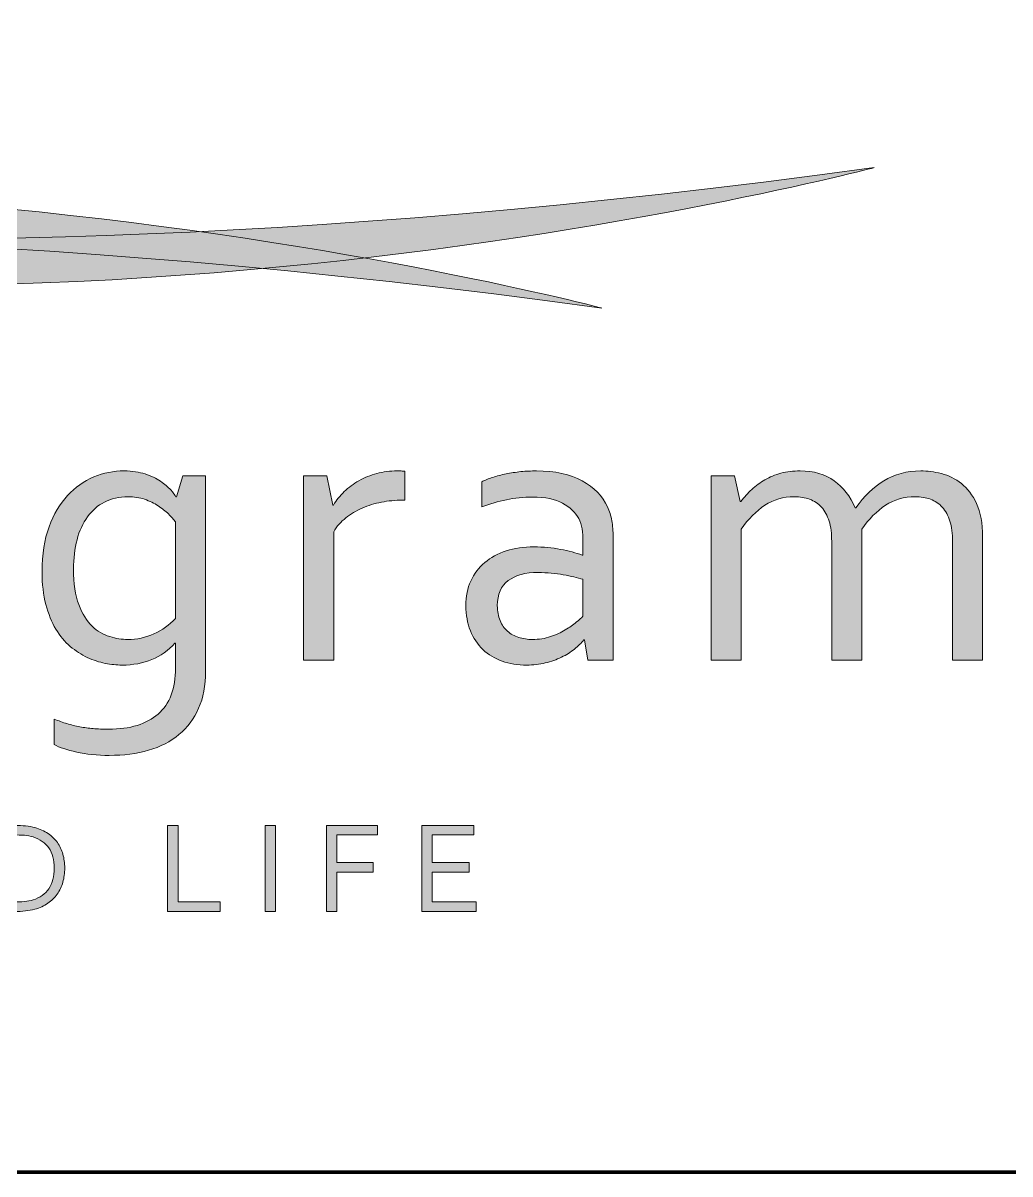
# Model space of a CAD drawing. Header units: millimetres. Extents: x 1112055 to 3390982, y -148532 to 766891.
# Drawn here: x 2346910 to 2349621, y 559534 to 562695 of the extents above; entities that cross this region are included whole.
import ezdxf

# ---------------------------------------------------------------- set-up
doc = ezdxf.new("R2010")
doc.units = ezdxf.units.MM
doc.layers.add('B TITLE BLOCK', color=250, linetype='Continuous', lineweight=0)
doc.layers.add('Layer 1', color=7, linetype='Continuous')

# ---------------------------------------------------------------- blocks, each defined once
blk = doc.blocks.new('block 4')
at = {"layer": 'Layer 1'}
h = blk.add_hatch(color=250, dxfattribs=at)
h.dxf.hatch_style = 2
edge = h.paths.add_edge_path()
edge.add_spline(control_points=[(123.458, -158.765), (123.458, -158.765), (123.458, -158.765), (123.006, -158.673), (122.55, -158.523), (122.095, -158.317), (121.643, -158.1), (121.209, -157.819), (120.793, -157.47), (120.38, -157.121), (120.013, -156.683), (119.696, -156.153), (119.383, -155.626), (119.134, -154.997), (118.939, -154.281), (118.746, -153.562), (118.647, -152.73), (118.647, -151.78), (118.647, -150.47), (118.825, -149.332), (119.181, -148.374), (119.54, -147.41), (120.003, -146.616), (120.586, -145.983), (121.17, -145.353), (121.835, -144.884), (122.582, -144.57), (123.33, -144.261), (124.109, -144.108), (124.903, -144.108), (125.522, -144.115), (126.052, -144.193), (126.507, -144.343), (126.959, -144.492), (127.347, -144.677), (127.671, -144.898), (127.995, -145.118), (128.258, -145.339), (128.45, -145.556), (128.639, -145.773), (128.774, -145.944), (128.842, -146.076), (128.842, -146.076), (128.902, -146.076), (128.902, -146.076), (128.902, -146.076), (129.375, -144.474), (129.375, -144.474), (129.375, -144.474), (131.105, -144.474), (131.105, -144.474), (131.105, -144.474), (131.105, -159.356), (131.105, -159.356), (131.105, -160.445), (130.931, -161.384), (130.575, -162.188), (130.219, -162.989), (129.721, -163.658), (129.08, -164.192), (128.433, -164.718), (127.667, -165.124), (126.764, -165.384), (125.86, -165.64), (124.863, -165.775), (123.771, -165.775), (122.842, -165.775), (122.013, -165.693), (121.287, -165.526), (120.551, -165.366), (119.981, -165.174), (119.565, -164.946), (119.565, -164.946), (119.565, -163.003), (119.565, -163.003), (119.903, -163.145), (120.227, -163.267), (120.54, -163.356), (120.857, -163.448), (121.184, -163.53), (121.519, -163.594), (121.853, -163.658), (122.195, -163.701), (122.547, -163.733), (122.896, -163.761), (123.284, -163.775), (123.711, -163.775), (125.355, -163.775), (126.618, -163.391), (127.497, -162.622), (128.376, -161.854), (128.813, -160.683), (128.813, -159.107), (128.813, -159.107), (128.813, -157.224), (128.813, -157.224), (128.813, -157.224), (128.771, -157.224), (128.771, -157.224), (128.265, -157.779), (127.682, -158.196), (127.009, -158.477), (126.347, -158.758), (125.586, -158.897), (124.728, -158.897), (124.337, -158.897), (123.91, -158.85), (123.458, -158.765)], knot_values=[0, 0, 0, 0, 0.0001, 0.0002, 1, 1, 1, 2, 2, 2, 3, 3, 3, 4, 4, 4, 5, 5, 5, 6, 6, 6, 7, 7, 7, 8, 8, 8, 9, 9, 9, 10, 10, 10, 11, 11, 11, 12, 12, 12, 13, 13, 13, 14, 14, 14, 15, 15, 15, 16, 16, 16, 17, 17, 17, 18, 18, 18, 19, 19, 19, 20, 20, 20, 21, 21, 21, 22, 22, 22, 23, 23, 23, 24, 24, 24, 25, 25, 25, 26, 26, 26, 27, 27, 27, 28, 28, 28, 29, 29, 29, 30, 30, 30, 31, 31, 31, 32, 32, 32, 33, 33, 33, 34, 34, 34, 35, 35, 35, 35], degree=3, periodic=0)
edge = h.paths.add_edge_path()
edge.add_spline(control_points=[(128.813, -155.345), (128.813, -155.345), (128.813, -155.345), (128.813, -155.345), (128.813, -147.994), (128.813, -147.994), (128.685, -147.819), (128.504, -147.613), (128.28, -147.389), (128.052, -147.161), (127.789, -146.954), (127.49, -146.762), (127.187, -146.57), (126.842, -146.407), (126.461, -146.268), (126.073, -146.136), (125.653, -146.076), (125.205, -146.076), (124.518, -146.076), (123.921, -146.207), (123.408, -146.478), (122.885, -146.752), (122.454, -147.129), (122.102, -147.613), (121.754, -148.097), (121.49, -148.673), (121.312, -149.349), (121.134, -150.025), (121.045, -150.769), (121.045, -151.588), (121.045, -152.691), (121.181, -153.598), (121.447, -154.292), (121.711, -154.993), (122.052, -155.538), (122.458, -155.933), (122.867, -156.32), (123.316, -156.587), (123.8, -156.73), (124.28, -156.872), (124.739, -156.947), (125.173, -156.947), (125.885, -156.947), (126.55, -156.804), (127.173, -156.516), (127.796, -156.231), (128.34, -155.84), (128.813, -155.345)], knot_values=[0, 0, 0, 0, 0.0001, 0.0002, 1, 1, 1, 2, 2, 2, 3, 3, 3, 4, 4, 4, 5, 5, 5, 6, 6, 6, 7, 7, 7, 8, 8, 8, 9, 9, 9, 10, 10, 10, 11, 11, 11, 12, 12, 12, 13, 13, 13, 14, 14, 14, 15, 15, 15, 15], degree=3, periodic=0)
h = blk.add_hatch(color=250, dxfattribs=at)
h.dxf.hatch_style = 2
edge = h.paths.add_edge_path()
edge.add_spline(control_points=[(140.346, -144.474), (140.346, -144.474), (140.346, -144.474), (140.346, -144.474), (140.791, -146.709), (140.791, -146.709), (140.791, -146.709), (140.841, -146.709), (140.841, -146.709), (141.062, -146.343), (141.343, -146.004), (141.67, -145.688), (142.001, -145.371), (142.375, -145.093), (142.791, -144.862), (143.204, -144.624), (143.659, -144.435), (144.147, -144.307), (144.645, -144.172), (145.161, -144.108), (145.705, -144.108), (145.798, -144.108), (145.905, -144.111), (146.004, -144.115), (146.111, -144.118), (146.2, -144.126), (146.278, -144.14), (146.278, -144.14), (146.278, -146.339), (146.278, -146.339), (146.278, -146.339), (146.1, -146.339), (146.1, -146.339), (145.56, -146.339), (145.029, -146.385), (144.506, -146.488), (143.983, -146.588), (143.492, -146.734), (143.036, -146.94), (142.574, -147.143), (142.161, -147.389), (141.787, -147.688), (141.417, -147.979), (141.111, -148.328), (140.866, -148.737), (140.866, -148.737), (140.866, -158.53), (140.866, -158.53), (140.866, -158.53), (138.574, -158.53), (138.574, -158.53), (138.574, -158.53), (138.574, -144.474), (138.574, -144.474), (138.574, -144.474), (140.346, -144.474), (140.346, -144.474)], knot_values=[0, 0, 0, 0, 0.0001, 0.0002, 1, 1, 1, 2, 2, 2, 3, 3, 3, 4, 4, 4, 5, 5, 5, 6, 6, 6, 7, 7, 7, 8, 8, 8, 9, 9, 9, 10, 10, 10, 11, 11, 11, 12, 12, 12, 13, 13, 13, 14, 14, 14, 15, 15, 15, 16, 16, 16, 17, 17, 17, 18, 18, 18, 18], degree=3, periodic=0)
h = blk.add_hatch(color=250, dxfattribs=at)
h.dxf.hatch_style = 2
edge = h.paths.add_edge_path()
edge.add_spline(control_points=[(154, -144.332), (154, -144.332), (154, -144.332), (154.352, -144.261), (154.726, -144.207), (155.124, -144.165), (155.512, -144.126), (155.911, -144.108), (156.306, -144.108), (157.729, -144.108), (158.886, -144.357), (159.793, -144.862), (160.693, -145.364), (161.341, -146.029), (161.733, -146.855), (161.882, -147.168), (161.989, -147.52), (162.053, -147.898), (162.117, -148.282), (162.149, -148.695), (162.149, -149.15), (162.149, -149.15), (162.149, -158.53), (162.149, -158.53), (162.149, -158.53), (160.227, -158.53), (160.227, -158.53), (160.227, -158.53), (159.975, -156.972), (159.975, -156.972), (159.975, -156.972), (159.918, -156.972), (159.918, -156.972), (159.726, -157.214), (159.491, -157.445), (159.206, -157.676), (158.921, -157.907), (158.591, -158.114), (158.213, -158.299), (157.84, -158.477), (157.43, -158.63), (156.986, -158.737), (156.541, -158.847), (156.067, -158.897), (155.566, -158.897), (154.886, -158.897), (154.264, -158.794), (153.691, -158.594), (153.128, -158.391), (152.641, -158.096), (152.228, -157.708), (151.822, -157.317), (151.502, -156.84), (151.278, -156.281), (151.05, -155.716), (150.936, -155.078), (150.936, -154.37), (150.936, -153.669), (151.061, -153.043), (151.31, -152.495), (151.566, -151.94), (151.918, -151.47), (152.374, -151.086), (152.826, -150.705), (153.367, -150.406), (154.003, -150.2), (154.644, -149.993), (155.345, -149.89), (156.114, -149.89), (156.843, -149.894), (157.52, -149.965), (158.139, -150.082), (158.761, -150.2), (159.316, -150.349), (159.797, -150.52), (159.797, -150.52), (159.854, -150.52), (159.854, -150.52), (159.854, -150.52), (159.854, -149.549), (159.854, -149.549), (159.854, -149.164), (159.833, -148.819), (159.783, -148.524), (159.733, -148.236), (159.647, -147.969), (159.53, -147.744), (159.274, -147.268), (158.864, -146.88), (158.302, -146.57), (157.74, -146.261), (156.982, -146.104), (156.025, -146.104), (155.317, -146.104), (154.648, -146.164), (154.021, -146.3), (153.392, -146.435), (152.769, -146.62), (152.146, -146.855), (152.146, -146.855), (152.146, -144.933), (152.146, -144.933), (152.388, -144.82), (152.662, -144.705), (152.986, -144.599), (153.303, -144.499), (153.644, -144.407), (154, -144.332)], knot_values=[0, 0, 0, 0, 0.0001, 0.0002, 1, 1, 1, 2, 2, 2, 3, 3, 3, 4, 4, 4, 5, 5, 5, 6, 6, 6, 7, 7, 7, 8, 8, 8, 9, 9, 9, 10, 10, 10, 11, 11, 11, 12, 12, 12, 13, 13, 13, 14, 14, 14, 15, 15, 15, 16, 16, 16, 17, 17, 17, 18, 18, 18, 19, 19, 19, 20, 20, 20, 21, 21, 21, 22, 22, 22, 23, 23, 23, 24, 24, 24, 25, 25, 25, 26, 26, 26, 27, 27, 27, 28, 28, 28, 29, 29, 29, 30, 30, 30, 31, 31, 31, 32, 32, 32, 33, 33, 33, 34, 34, 34, 35, 35, 35, 35], degree=3, periodic=0)
edge = h.paths.add_edge_path()
edge.add_spline(control_points=[(153.331, -154.37), (153.331, -154.37), (153.331, -154.37), (153.331, -154.804), (153.402, -155.182), (153.538, -155.509), (153.676, -155.836), (153.865, -156.103), (154.107, -156.317), (154.345, -156.527), (154.63, -156.687), (154.957, -156.783), (155.288, -156.893), (155.637, -156.947), (156.011, -156.947), (156.505, -156.947), (156.957, -156.872), (157.381, -156.73), (157.804, -156.587), (158.178, -156.413), (158.509, -156.217), (158.84, -156.022), (159.117, -155.826), (159.345, -155.626), (159.58, -155.435), (159.751, -155.278), (159.854, -155.171), (159.854, -155.171), (159.854, -152.36), (159.854, -152.36), (159.437, -152.239), (158.929, -152.129), (158.356, -152.018), (157.775, -151.912), (157.135, -151.854), (156.438, -151.84), (155.47, -151.84), (154.708, -152.05), (154.157, -152.463), (153.601, -152.879), (153.331, -153.513), (153.331, -154.37)], knot_values=[0, 0, 0, 0, 0.0001, 0.0002, 1, 1, 1, 2, 2, 2, 3, 3, 3, 4, 4, 4, 5, 5, 5, 6, 6, 6, 7, 7, 7, 8, 8, 8, 9, 9, 9, 10, 10, 10, 11, 11, 11, 12, 12, 12, 13, 13, 13, 13], degree=3, periodic=0)
h = blk.add_hatch(color=250, dxfattribs=at)
h.dxf.hatch_style = 2
edge = h.paths.add_edge_path()
edge.add_spline(control_points=[(190.293, -158.53), (190.293, -158.53), (190.293, -158.53), (190.293, -158.53), (188.008, -158.53), (188.008, -158.53), (188.008, -158.53), (188.008, -149.485), (188.008, -149.485), (188.008, -148.876), (187.934, -148.36), (187.805, -147.93), (187.674, -147.503), (187.482, -147.147), (187.225, -146.869), (186.976, -146.592), (186.67, -146.392), (186.325, -146.268), (185.976, -146.136), (185.588, -146.076), (185.147, -146.076), (184.332, -146.076), (183.585, -146.289), (182.909, -146.73), (182.233, -147.168), (181.628, -147.773), (181.098, -148.542), (181.098, -148.542), (181.098, -158.53), (181.098, -158.53), (181.098, -158.53), (178.803, -158.53), (178.803, -158.53), (178.803, -158.53), (178.803, -149.485), (178.803, -149.485), (178.803, -148.876), (178.739, -148.36), (178.603, -147.93), (178.472, -147.503), (178.276, -147.147), (178.027, -146.869), (177.778, -146.592), (177.475, -146.392), (177.123, -146.268), (176.778, -146.136), (176.383, -146.076), (175.945, -146.076), (175.13, -146.076), (174.383, -146.289), (173.714, -146.73), (173.041, -147.168), (172.444, -147.773), (171.91, -148.542), (171.91, -148.542), (171.91, -158.53), (171.91, -158.53), (171.91, -158.53), (169.618, -158.53), (169.618, -158.53), (169.618, -158.53), (169.618, -144.474), (169.618, -144.474), (169.618, -144.474), (171.394, -144.474), (171.394, -144.474), (171.394, -144.474), (171.839, -146.428), (171.839, -146.428), (171.839, -146.428), (171.881, -146.428), (171.881, -146.428), (172.137, -146.104), (172.419, -145.802), (172.714, -145.521), (173.016, -145.236), (173.355, -144.987), (173.721, -144.78), (174.091, -144.567), (174.497, -144.403), (174.938, -144.282), (175.39, -144.165), (175.87, -144.108), (176.39, -144.108), (177.436, -144.108), (178.304, -144.357), (178.995, -144.862), (179.681, -145.364), (180.219, -146.047), (180.592, -146.919), (180.592, -146.919), (180.649, -146.919), (180.649, -146.919), (181.276, -146.036), (181.984, -145.346), (182.784, -144.852), (183.585, -144.357), (184.517, -144.108), (185.588, -144.108), (186.079, -144.108), (186.603, -144.172), (187.158, -144.311), (187.709, -144.453), (188.218, -144.705), (188.681, -145.072), (189.147, -145.446), (189.528, -145.955), (189.841, -146.602), (190.143, -147.257), (190.293, -148.097), (190.293, -149.118), (190.293, -149.118), (190.293, -158.53), (190.293, -158.53)], knot_values=[0, 0, 0, 0, 0.0001, 0.0002, 1, 1, 1, 2, 2, 2, 3, 3, 3, 4, 4, 4, 5, 5, 5, 6, 6, 6, 7, 7, 7, 8, 8, 8, 9, 9, 9, 10, 10, 10, 11, 11, 11, 12, 12, 12, 13, 13, 13, 14, 14, 14, 15, 15, 15, 16, 16, 16, 17, 17, 17, 18, 18, 18, 19, 19, 19, 20, 20, 20, 21, 21, 21, 22, 22, 22, 23, 23, 23, 24, 24, 24, 25, 25, 25, 26, 26, 26, 27, 27, 27, 28, 28, 28, 29, 29, 29, 30, 30, 30, 31, 31, 31, 32, 32, 32, 33, 33, 33, 34, 34, 34, 35, 35, 35, 36, 36, 36, 37, 37, 37, 37], degree=3, periodic=0)
at = {"layer": 'Layer 1', "lineweight": 0}
for points, knots in [([(124.903, -144.108), (125.522, -144.115), (126.052, -144.193), (126.507, -144.343), (126.959, -144.492), (127.347, -144.677), (127.671, -144.898), (127.995, -145.118), (128.258, -145.339), (128.45, -145.556), (128.639, -145.773), (128.774, -145.944), (128.842, -146.076), (128.842, -146.076), (128.902, -146.076), (128.902, -146.076), (128.902, -146.076), (129.375, -144.474), (129.375, -144.474), (129.375, -144.474), (131.105, -144.474), (131.105, -144.474), (131.105, -144.474), (131.105, -159.356), (131.105, -159.356), (131.105, -160.445), (130.931, -161.384), (130.575, -162.188), (130.219, -162.989), (129.721, -163.658), (129.08, -164.192), (128.433, -164.718), (127.667, -165.124), (126.764, -165.384), (125.86, -165.64), (124.863, -165.775), (123.771, -165.775), (122.842, -165.775), (122.013, -165.693), (121.287, -165.526), (120.551, -165.366), (119.981, -165.174), (119.565, -164.946), (119.565, -164.946), (119.565, -163.003), (119.565, -163.003), (119.903, -163.145), (120.227, -163.267), (120.54, -163.356), (120.857, -163.448), (121.184, -163.53), (121.519, -163.594), (121.853, -163.658), (122.195, -163.701), (122.547, -163.733), (122.896, -163.761), (123.284, -163.775), (123.711, -163.775), (125.355, -163.775), (126.618, -163.391), (127.497, -162.622), (128.376, -161.854), (128.813, -160.683), (128.813, -159.107), (128.813, -159.107), (128.813, -157.224), (128.813, -157.224), (128.813, -157.224), (128.771, -157.224), (128.771, -157.224), (128.265, -157.779), (127.682, -158.196), (127.009, -158.477), (126.347, -158.758), (125.586, -158.897), (124.728, -158.897), (124.337, -158.897), (123.91, -158.85), (123.458, -158.765), (123.006, -158.673), (122.55, -158.523), (122.095, -158.317), (121.643, -158.1), (121.209, -157.819), (120.793, -157.47), (120.38, -157.121), (120.013, -156.683), (119.696, -156.153), (119.383, -155.626), (119.134, -154.997), (118.939, -154.281), (118.746, -153.562), (118.647, -152.73), (118.647, -151.78), (118.647, -150.47), (118.825, -149.332), (119.181, -148.374), (119.54, -147.41), (120.003, -146.616), (120.586, -145.983), (121.17, -145.353), (121.835, -144.884), (122.582, -144.57), (123.33, -144.261), (124.109, -144.108), (124.903, -144.108)], [0, 0, 0, 0, 1, 1, 1, 2, 2, 2, 3, 3, 3, 4, 4, 4, 5, 5, 5, 6, 6, 6, 7, 7, 7, 8, 8, 8, 9, 9, 9, 10, 10, 10, 11, 11, 11, 12, 12, 12, 13, 13, 13, 14, 14, 14, 15, 15, 15, 16, 16, 16, 17, 17, 17, 18, 18, 18, 19, 19, 19, 20, 20, 20, 21, 21, 21, 22, 22, 22, 23, 23, 23, 24, 24, 24, 25, 25, 25, 26, 26, 26, 27, 27, 27, 28, 28, 28, 29, 29, 29, 30, 30, 30, 31, 31, 31, 32, 32, 32, 33, 33, 33, 34, 34, 34, 35, 35, 35, 35]), ([(146.278, -146.339), (146.278, -146.339), (146.1, -146.339), (146.1, -146.339), (145.56, -146.339), (145.029, -146.385), (144.506, -146.488), (143.983, -146.588), (143.492, -146.734), (143.036, -146.94), (142.574, -147.143), (142.161, -147.389), (141.787, -147.688), (141.417, -147.979), (141.111, -148.328), (140.866, -148.737), (140.866, -148.737), (140.866, -158.53), (140.866, -158.53), (140.866, -158.53), (138.574, -158.53), (138.574, -158.53), (138.574, -158.53), (138.574, -144.474), (138.574, -144.474), (138.574, -144.474), (140.346, -144.474), (140.346, -144.474), (140.346, -144.474), (140.791, -146.709), (140.791, -146.709), (140.791, -146.709), (140.841, -146.709), (140.841, -146.709), (141.062, -146.343), (141.343, -146.004), (141.67, -145.688), (142.001, -145.371), (142.375, -145.093), (142.791, -144.862), (143.204, -144.624), (143.659, -144.435), (144.147, -144.307), (144.645, -144.172), (145.161, -144.108), (145.705, -144.108), (145.798, -144.108), (145.905, -144.111), (146.004, -144.115), (146.111, -144.118), (146.2, -144.126), (146.278, -144.14), (146.278, -144.14), (146.278, -146.339), (146.278, -146.339)], [0, 0, 0, 0, 1, 1, 1, 2, 2, 2, 3, 3, 3, 4, 4, 4, 5, 5, 5, 6, 6, 6, 7, 7, 7, 8, 8, 8, 9, 9, 9, 10, 10, 10, 11, 11, 11, 12, 12, 12, 13, 13, 13, 14, 14, 14, 15, 15, 15, 16, 16, 16, 17, 17, 17, 18, 18, 18, 18]), ([(159.975, -156.972), (159.975, -156.972), (159.918, -156.972), (159.918, -156.972), (159.726, -157.214), (159.491, -157.445), (159.206, -157.676), (158.921, -157.907), (158.591, -158.114), (158.213, -158.299), (157.84, -158.477), (157.43, -158.63), (156.986, -158.737), (156.541, -158.847), (156.067, -158.897), (155.566, -158.897), (154.886, -158.897), (154.264, -158.794), (153.691, -158.594), (153.128, -158.391), (152.641, -158.096), (152.228, -157.708), (151.822, -157.317), (151.502, -156.84), (151.278, -156.281), (151.05, -155.716), (150.936, -155.078), (150.936, -154.37), (150.936, -153.669), (151.061, -153.043), (151.31, -152.495), (151.566, -151.94), (151.918, -151.47), (152.374, -151.086), (152.826, -150.705), (153.367, -150.406), (154.003, -150.2), (154.644, -149.993), (155.345, -149.89), (156.114, -149.89), (156.843, -149.894), (157.52, -149.965), (158.139, -150.082), (158.761, -150.2), (159.316, -150.349), (159.797, -150.52), (159.797, -150.52), (159.854, -150.52), (159.854, -150.52), (159.854, -150.52), (159.854, -149.549), (159.854, -149.549), (159.854, -149.164), (159.833, -148.819), (159.783, -148.524), (159.733, -148.236), (159.647, -147.969), (159.53, -147.744), (159.274, -147.268), (158.864, -146.88), (158.302, -146.57), (157.74, -146.261), (156.982, -146.104), (156.025, -146.104), (155.317, -146.104), (154.648, -146.164), (154.021, -146.3), (153.392, -146.435), (152.769, -146.62), (152.146, -146.855), (152.146, -146.855), (152.146, -144.933), (152.146, -144.933), (152.388, -144.82), (152.662, -144.705), (152.986, -144.599), (153.303, -144.499), (153.644, -144.407), (154, -144.332), (154.352, -144.261), (154.726, -144.207), (155.124, -144.165), (155.512, -144.126), (155.911, -144.108), (156.306, -144.108), (157.729, -144.108), (158.886, -144.357), (159.793, -144.862), (160.693, -145.364), (161.341, -146.029), (161.733, -146.855), (161.882, -147.168), (161.989, -147.52), (162.053, -147.898), (162.117, -148.282), (162.149, -148.695), (162.149, -149.15), (162.149, -149.15), (162.149, -158.53), (162.149, -158.53), (162.149, -158.53), (160.227, -158.53), (160.227, -158.53), (160.227, -158.53), (159.975, -156.972), (159.975, -156.972)], [0, 0, 0, 0, 1, 1, 1, 2, 2, 2, 3, 3, 3, 4, 4, 4, 5, 5, 5, 6, 6, 6, 7, 7, 7, 8, 8, 8, 9, 9, 9, 10, 10, 10, 11, 11, 11, 12, 12, 12, 13, 13, 13, 14, 14, 14, 15, 15, 15, 16, 16, 16, 17, 17, 17, 18, 18, 18, 19, 19, 19, 20, 20, 20, 21, 21, 21, 22, 22, 22, 23, 23, 23, 24, 24, 24, 25, 25, 25, 26, 26, 26, 27, 27, 27, 28, 28, 28, 29, 29, 29, 30, 30, 30, 31, 31, 31, 32, 32, 32, 33, 33, 33, 34, 34, 34, 35, 35, 35, 35]), ([(181.098, -158.53), (181.098, -158.53), (178.803, -158.53), (178.803, -158.53), (178.803, -158.53), (178.803, -149.485), (178.803, -149.485), (178.803, -148.876), (178.739, -148.36), (178.603, -147.93), (178.472, -147.503), (178.276, -147.147), (178.027, -146.869), (177.778, -146.592), (177.475, -146.392), (177.123, -146.268), (176.778, -146.136), (176.383, -146.076), (175.945, -146.076), (175.13, -146.076), (174.383, -146.289), (173.714, -146.73), (173.041, -147.168), (172.444, -147.773), (171.91, -148.542), (171.91, -148.542), (171.91, -158.53), (171.91, -158.53), (171.91, -158.53), (169.618, -158.53), (169.618, -158.53), (169.618, -158.53), (169.618, -144.474), (169.618, -144.474), (169.618, -144.474), (171.394, -144.474), (171.394, -144.474), (171.394, -144.474), (171.839, -146.428), (171.839, -146.428), (171.839, -146.428), (171.881, -146.428), (171.881, -146.428), (172.137, -146.104), (172.419, -145.802), (172.714, -145.521), (173.016, -145.236), (173.355, -144.987), (173.721, -144.78), (174.091, -144.567), (174.497, -144.403), (174.938, -144.282), (175.39, -144.165), (175.87, -144.108), (176.39, -144.108), (177.436, -144.108), (178.304, -144.357), (178.995, -144.862), (179.681, -145.364), (180.219, -146.047), (180.592, -146.919), (180.592, -146.919), (180.649, -146.919), (180.649, -146.919), (181.276, -146.036), (181.984, -145.346), (182.784, -144.852), (183.585, -144.357), (184.517, -144.108), (185.588, -144.108), (186.079, -144.108), (186.603, -144.172), (187.158, -144.311), (187.709, -144.453), (188.218, -144.705), (188.681, -145.072), (189.147, -145.446), (189.528, -145.955), (189.841, -146.602), (190.143, -147.257), (190.293, -148.097), (190.293, -149.118), (190.293, -149.118), (190.293, -158.53), (190.293, -158.53), (190.293, -158.53), (188.008, -158.53), (188.008, -158.53), (188.008, -158.53), (188.008, -149.485), (188.008, -149.485), (188.008, -148.876), (187.934, -148.36), (187.805, -147.93), (187.674, -147.503), (187.482, -147.147), (187.225, -146.869), (186.976, -146.592), (186.67, -146.392), (186.325, -146.268), (185.976, -146.136), (185.588, -146.076), (185.147, -146.076), (184.332, -146.076), (183.585, -146.289), (182.909, -146.73), (182.233, -147.168), (181.628, -147.773), (181.098, -148.542), (181.098, -148.542), (181.098, -158.53), (181.098, -158.53)], [0, 0, 0, 0, 1, 1, 1, 2, 2, 2, 3, 3, 3, 4, 4, 4, 5, 5, 5, 6, 6, 6, 7, 7, 7, 8, 8, 8, 9, 9, 9, 10, 10, 10, 11, 11, 11, 12, 12, 12, 13, 13, 13, 14, 14, 14, 15, 15, 15, 16, 16, 16, 17, 17, 17, 18, 18, 18, 19, 19, 19, 20, 20, 20, 21, 21, 21, 22, 22, 22, 23, 23, 23, 24, 24, 24, 25, 25, 25, 26, 26, 26, 27, 27, 27, 28, 28, 28, 29, 29, 29, 30, 30, 30, 31, 31, 31, 32, 32, 32, 33, 33, 33, 34, 34, 34, 35, 35, 35, 36, 36, 36, 37, 37, 37, 37]), ([(121.045, -151.588), (121.045, -152.691), (121.181, -153.598), (121.447, -154.292), (121.711, -154.993), (122.052, -155.538), (122.458, -155.933), (122.867, -156.32), (123.316, -156.587), (123.8, -156.73), (124.28, -156.872), (124.739, -156.947), (125.173, -156.947), (125.885, -156.947), (126.55, -156.804), (127.173, -156.516), (127.796, -156.231), (128.34, -155.84), (128.813, -155.345), (128.813, -155.345), (128.813, -147.994), (128.813, -147.994), (128.685, -147.819), (128.504, -147.613), (128.28, -147.389), (128.052, -147.161), (127.789, -146.954), (127.49, -146.762), (127.187, -146.57), (126.842, -146.407), (126.461, -146.268), (126.073, -146.136), (125.653, -146.076), (125.205, -146.076), (124.518, -146.076), (123.921, -146.207), (123.408, -146.478), (122.885, -146.752), (122.454, -147.129), (122.102, -147.613), (121.754, -148.097), (121.49, -148.673), (121.312, -149.349), (121.134, -150.025), (121.045, -150.769), (121.045, -151.588)], [0, 0, 0, 0, 1, 1, 1, 2, 2, 2, 3, 3, 3, 4, 4, 4, 5, 5, 5, 6, 6, 6, 7, 7, 7, 8, 8, 8, 9, 9, 9, 10, 10, 10, 11, 11, 11, 12, 12, 12, 13, 13, 13, 14, 14, 14, 15, 15, 15, 15]), ([(159.854, -152.36), (159.437, -152.239), (158.929, -152.129), (158.356, -152.018), (157.775, -151.912), (157.135, -151.854), (156.438, -151.84), (155.47, -151.84), (154.708, -152.05), (154.157, -152.463), (153.601, -152.879), (153.331, -153.513), (153.331, -154.37), (153.331, -154.804), (153.402, -155.182), (153.538, -155.509), (153.676, -155.836), (153.865, -156.103), (154.107, -156.317), (154.345, -156.527), (154.63, -156.687), (154.957, -156.783), (155.288, -156.893), (155.637, -156.947), (156.011, -156.947), (156.505, -156.947), (156.957, -156.872), (157.381, -156.73), (157.804, -156.587), (158.178, -156.413), (158.509, -156.217), (158.84, -156.022), (159.117, -155.826), (159.345, -155.626), (159.58, -155.435), (159.751, -155.278), (159.854, -155.171), (159.854, -155.171), (159.854, -152.36), (159.854, -152.36)], [0, 0, 0, 0, 1, 1, 1, 2, 2, 2, 3, 3, 3, 4, 4, 4, 5, 5, 5, 6, 6, 6, 7, 7, 7, 8, 8, 8, 9, 9, 9, 10, 10, 10, 11, 11, 11, 12, 12, 12, 13, 13, 13, 13])]:
    blk.add_open_spline(points, degree=3, knots=knots, dxfattribs=at)
blk = doc.blocks.new('block 6')
at = {"layer": 'Layer 1'}
h = blk.add_hatch(color=250, dxfattribs=at)
h.dxf.hatch_style = 2
h.paths.add_polyline_path([(61.228, -177.66), (60.431, -177.66), (60.431, -171.828), (58.242, -171.828), (58.242, -171.109), (63.416, -171.109), (63.416, -171.828), (61.228, -171.828)])
h = blk.add_hatch(color=250, dxfattribs=at)
h.dxf.hatch_style = 2
h.paths.add_polyline_path([(67.451, -173.942), (70.882, -173.942), (70.882, -171.109), (71.679, -171.109), (71.679, -177.66), (70.882, -177.66), (70.882, -174.664), (67.451, -174.664), (67.451, -177.66), (66.651, -177.66), (66.651, -171.109), (67.451, -171.109)])
h = blk.add_hatch(color=250, dxfattribs=at)
h.dxf.hatch_style = 2
h.paths.add_polyline_path([(76.348, -176.938), (79.707, -176.938), (79.707, -177.66), (75.55, -177.66), (75.55, -171.109), (79.525, -171.109), (79.525, -171.828), (76.348, -171.828), (76.348, -173.942), (79.173, -173.942), (79.173, -174.664), (76.348, -174.664)])
h = blk.add_hatch(color=250, dxfattribs=at)
h.dxf.hatch_style = 2
edge = h.paths.add_edge_path()
edge.add_spline(control_points=[(88.5, -172.376), (88.5, -172.376), (88.5, -172.376), (88.243, -172.604), (88.037, -172.888), (87.88, -173.234), (87.728, -173.579), (87.653, -173.984), (87.653, -174.447), (87.653, -174.903), (87.717, -175.294), (87.841, -175.625), (87.97, -175.956), (88.155, -176.226), (88.382, -176.44), (88.614, -176.657), (88.902, -176.813), (89.233, -176.917), (89.564, -177.02), (89.934, -177.073), (90.343, -177.073), (90.531, -177.073), (90.713, -177.059), (90.898, -177.045), (91.083, -177.024), (91.243, -176.995), (91.389, -176.96), (91.389, -176.96), (91.389, -175.01), (91.389, -175.01), (91.389, -175.01), (89.895, -175.01), (89.895, -175.01), (89.895, -175.01), (89.895, -174.291), (89.895, -174.291), (89.895, -174.291), (92.19, -174.291), (92.19, -174.291), (92.19, -174.291), (92.19, -177.458), (92.19, -177.458), (92.115, -177.497), (92.015, -177.529), (91.884, -177.568), (91.752, -177.607), (91.603, -177.639), (91.432, -177.671), (91.261, -177.707), (91.08, -177.732), (90.884, -177.753), (90.692, -177.771), (90.5, -177.782), (90.311, -177.782), (89.749, -177.782), (89.254, -177.707), (88.824, -177.55), (88.396, -177.394), (88.037, -177.18), (87.745, -176.902), (87.453, -176.618), (87.233, -176.283), (87.083, -175.874), (86.934, -175.475), (86.859, -175.027), (86.859, -174.536), (86.859, -173.999), (86.941, -173.515), (87.108, -173.077), (87.272, -172.639), (87.507, -172.266), (87.823, -171.956), (88.133, -171.643), (88.507, -171.405), (88.952, -171.237), (89.393, -171.07), (89.88, -170.988), (90.411, -170.988), (90.556, -170.988), (90.699, -170.992), (90.848, -171.003), (90.987, -171.017), (91.126, -171.031), (91.254, -171.049), (91.386, -171.074), (91.507, -171.095), (91.62, -171.127), (91.727, -171.156), (91.823, -171.188), (91.898, -171.223), (91.898, -171.223), (91.898, -171.928), (91.898, -171.928), (91.702, -171.86), (91.478, -171.807), (91.222, -171.761), (90.966, -171.718), (90.713, -171.696), (90.457, -171.696), (90.087, -171.696), (89.731, -171.753), (89.393, -171.867), (89.055, -171.978), (88.756, -172.148), (88.5, -172.376)], knot_values=[0, 0, 0, 0, 0.0001, 0.0002, 1, 1, 1, 2, 2, 2, 3, 3, 3, 4, 4, 4, 5, 5, 5, 6, 6, 6, 7, 7, 7, 8, 8, 8, 9, 9, 9, 10, 10, 10, 11, 11, 11, 12, 12, 12, 13, 13, 13, 14, 14, 14, 15, 15, 15, 16, 16, 16, 17, 17, 17, 18, 18, 18, 19, 19, 19, 20, 20, 20, 21, 21, 21, 22, 22, 22, 23, 23, 23, 24, 24, 24, 25, 25, 25, 26, 26, 26, 27, 27, 27, 28, 28, 28, 29, 29, 29, 30, 30, 30, 31, 31, 31, 32, 32, 32, 33, 33, 33, 34, 34, 34, 34], degree=3, periodic=0)
h = blk.add_hatch(color=250, dxfattribs=at)
h.dxf.hatch_style = 2
edge = h.paths.add_edge_path()
edge.add_spline(control_points=[(95.972, -175.756), (95.972, -175.756), (95.972, -175.756), (95.83, -175.34), (95.766, -174.885), (95.766, -174.39), (95.766, -173.889), (95.834, -173.429), (95.98, -173.013), (96.122, -172.597), (96.328, -172.241), (96.592, -171.942), (96.855, -171.64), (97.175, -171.405), (97.549, -171.237), (97.922, -171.07), (98.346, -170.988), (98.812, -170.988), (99.289, -170.988), (99.716, -171.07), (100.093, -171.237), (100.47, -171.405), (100.79, -171.64), (101.054, -171.942), (101.314, -172.241), (101.517, -172.597), (101.655, -173.013), (101.791, -173.429), (101.865, -173.889), (101.865, -174.39), (101.865, -174.885), (101.791, -175.34), (101.648, -175.756), (101.506, -176.17), (101.303, -176.525), (101.036, -176.828), (100.773, -177.127), (100.453, -177.362), (100.075, -177.529), (99.705, -177.696), (99.285, -177.782), (98.823, -177.782), (98.342, -177.782), (97.915, -177.696), (97.535, -177.529), (97.157, -177.362), (96.837, -177.127), (96.574, -176.828), (96.31, -176.525), (96.111, -176.17), (95.972, -175.756)], knot_values=[0, 0, 0, 0, 0.0001, 0.0002, 1, 1, 1, 2, 2, 2, 3, 3, 3, 4, 4, 4, 5, 5, 5, 6, 6, 6, 7, 7, 7, 8, 8, 8, 9, 9, 9, 10, 10, 10, 11, 11, 11, 12, 12, 12, 13, 13, 13, 14, 14, 14, 15, 15, 15, 16, 16, 16, 16], degree=3, periodic=0)
edge = h.paths.add_edge_path()
edge.add_spline(control_points=[(96.73, -173.22), (96.73, -173.22), (96.73, -173.22), (96.613, -173.557), (96.556, -173.949), (96.556, -174.39), (96.556, -174.831), (96.613, -175.219), (96.73, -175.554), (96.851, -175.885), (97.008, -176.166), (97.211, -176.39), (97.417, -176.614), (97.656, -176.781), (97.93, -176.902), (98.207, -177.013), (98.503, -177.073), (98.823, -177.073), (99.139, -177.073), (99.435, -177.013), (99.705, -176.902), (99.979, -176.781), (100.214, -176.614), (100.42, -176.39), (100.623, -176.166), (100.78, -175.885), (100.897, -175.554), (101.011, -175.219), (101.072, -174.831), (101.072, -174.39), (101.072, -173.949), (101.011, -173.557), (100.897, -173.22), (100.78, -172.888), (100.623, -172.607), (100.42, -172.383), (100.214, -172.156), (99.976, -171.988), (99.702, -171.871), (99.428, -171.753), (99.132, -171.696), (98.812, -171.696), (98.495, -171.696), (98.196, -171.753), (97.922, -171.871), (97.649, -171.988), (97.41, -172.156), (97.207, -172.383), (97.004, -172.607), (96.844, -172.888), (96.73, -173.22)], knot_values=[0, 0, 0, 0, 0.0001, 0.0002, 1, 1, 1, 2, 2, 2, 3, 3, 3, 4, 4, 4, 5, 5, 5, 6, 6, 6, 7, 7, 7, 8, 8, 8, 9, 9, 9, 10, 10, 10, 11, 11, 11, 12, 12, 12, 13, 13, 13, 14, 14, 14, 15, 15, 15, 16, 16, 16, 16], degree=3, periodic=0)
h = blk.add_hatch(color=250, dxfattribs=at)
h.dxf.hatch_style = 2
edge = h.paths.add_edge_path()
edge.add_spline(control_points=[(105.502, -175.756), (105.502, -175.756), (105.502, -175.756), (105.363, -175.34), (105.292, -174.885), (105.292, -174.39), (105.292, -173.889), (105.367, -173.429), (105.509, -173.013), (105.655, -172.597), (105.858, -172.241), (106.125, -171.942), (106.385, -171.64), (106.708, -171.405), (107.078, -171.237), (107.455, -171.07), (107.875, -170.988), (108.345, -170.988), (108.818, -170.988), (109.249, -171.07), (109.623, -171.237), (110, -171.405), (110.32, -171.64), (110.584, -171.942), (110.843, -172.241), (111.046, -172.597), (111.185, -173.013), (111.324, -173.429), (111.395, -173.889), (111.395, -174.39), (111.395, -174.885), (111.324, -175.34), (111.178, -175.756), (111.036, -176.17), (110.833, -176.525), (110.569, -176.828), (110.302, -177.127), (109.985, -177.362), (109.609, -177.529), (109.231, -177.696), (108.815, -177.782), (108.352, -177.782), (107.872, -177.782), (107.445, -177.696), (107.068, -177.529), (106.687, -177.362), (106.367, -177.127), (106.103, -176.828), (105.84, -176.525), (105.641, -176.17), (105.502, -175.756)], knot_values=[0, 0, 0, 0, 0.0001, 0.0002, 1, 1, 1, 2, 2, 2, 3, 3, 3, 4, 4, 4, 5, 5, 5, 6, 6, 6, 7, 7, 7, 8, 8, 8, 9, 9, 9, 10, 10, 10, 11, 11, 11, 12, 12, 12, 13, 13, 13, 14, 14, 14, 15, 15, 15, 16, 16, 16, 16], degree=3, periodic=0)
edge = h.paths.add_edge_path()
edge.add_spline(control_points=[(106.26, -173.22), (106.26, -173.22), (106.26, -173.22), (106.146, -173.557), (106.086, -173.949), (106.086, -174.39), (106.086, -174.831), (106.146, -175.219), (106.263, -175.554), (106.381, -175.885), (106.541, -176.166), (106.744, -176.39), (106.947, -176.614), (107.185, -176.781), (107.459, -176.902), (107.736, -177.013), (108.036, -177.073), (108.352, -177.073), (108.669, -177.073), (108.964, -177.013), (109.235, -176.902), (109.509, -176.781), (109.747, -176.614), (109.95, -176.39), (110.153, -176.166), (110.309, -175.885), (110.427, -175.554), (110.544, -175.219), (110.601, -174.831), (110.601, -174.39), (110.601, -173.949), (110.544, -173.557), (110.427, -173.22), (110.309, -172.888), (110.153, -172.607), (109.95, -172.383), (109.747, -172.156), (109.505, -171.988), (109.231, -171.871), (108.954, -171.753), (108.658, -171.696), (108.345, -171.696), (108.029, -171.696), (107.73, -171.753), (107.455, -171.871), (107.178, -171.988), (106.94, -172.156), (106.737, -172.383), (106.534, -172.607), (106.377, -172.888), (106.26, -173.22)], knot_values=[0, 0, 0, 0, 0.0001, 0.0002, 1, 1, 1, 2, 2, 2, 3, 3, 3, 4, 4, 4, 5, 5, 5, 6, 6, 6, 7, 7, 7, 8, 8, 8, 9, 9, 9, 10, 10, 10, 11, 11, 11, 12, 12, 12, 13, 13, 13, 14, 14, 14, 15, 15, 15, 16, 16, 16, 16], degree=3, periodic=0)
h = blk.add_hatch(color=250, dxfattribs=at)
h.dxf.hatch_style = 2
edge = h.paths.add_edge_path()
edge.add_spline(control_points=[(116.551, -177.66), (116.551, -177.66), (116.551, -177.66), (116.551, -177.66), (115.064, -177.66), (115.064, -177.66), (115.064, -177.66), (115.064, -171.109), (115.064, -171.109), (115.064, -171.109), (116.565, -171.109), (116.565, -171.109), (116.864, -171.109), (117.138, -171.124), (117.394, -171.145), (117.647, -171.173), (117.882, -171.212), (118.102, -171.276), (118.487, -171.383), (118.821, -171.533), (119.106, -171.725), (119.391, -171.917), (119.626, -172.148), (119.814, -172.412), (119.999, -172.671), (120.138, -172.967), (120.234, -173.298), (120.327, -173.625), (120.373, -173.977), (120.373, -174.355), (120.373, -174.739), (120.327, -175.095), (120.234, -175.429), (120.138, -175.768), (119.996, -176.07), (119.803, -176.34), (119.611, -176.611), (119.376, -176.842), (119.088, -177.038), (118.804, -177.233), (118.472, -177.386), (118.088, -177.49), (117.871, -177.554), (117.633, -177.596), (117.38, -177.621), (117.124, -177.646), (116.846, -177.66), (116.551, -177.66)], knot_values=[0, 0, 0, 0, 0.0001, 0.0002, 1, 1, 1, 2, 2, 2, 3, 3, 3, 4, 4, 4, 5, 5, 5, 6, 6, 6, 7, 7, 7, 8, 8, 8, 9, 9, 9, 10, 10, 10, 11, 11, 11, 12, 12, 12, 13, 13, 13, 14, 14, 14, 15, 15, 15, 15], degree=3, periodic=0)
edge = h.paths.add_edge_path()
edge.add_spline(control_points=[(117.971, -171.988), (117.971, -171.988), (117.971, -171.988), (117.771, -171.928), (117.547, -171.881), (117.302, -171.86), (117.06, -171.842), (116.782, -171.828), (116.476, -171.828), (116.476, -171.828), (115.864, -171.828), (115.864, -171.828), (115.864, -171.828), (115.864, -176.938), (115.864, -176.938), (115.864, -176.938), (116.476, -176.938), (116.476, -176.938), (116.782, -176.938), (117.06, -176.924), (117.302, -176.906), (117.547, -176.885), (117.771, -176.838), (117.971, -176.778), (118.49, -176.614), (118.885, -176.33), (119.163, -175.924), (119.441, -175.515), (119.583, -174.992), (119.583, -174.355), (119.583, -173.725), (119.441, -173.216), (119.163, -172.824), (118.885, -172.43), (118.49, -172.156), (117.971, -171.988)], knot_values=[0, 0, 0, 0, 0.0001, 0.0002, 1, 1, 1, 2, 2, 2, 3, 3, 3, 4, 4, 4, 5, 5, 5, 6, 6, 6, 7, 7, 7, 8, 8, 8, 9, 9, 9, 10, 10, 10, 11, 11, 11, 11], degree=3, periodic=0)
h = blk.add_hatch(color=250, dxfattribs=at)
h.dxf.hatch_style = 2
h.paths.add_polyline_path([(129.013, -171.109), (129.013, -176.938), (132.212, -176.938), (132.212, -177.66), (128.212, -177.66), (128.212, -171.109)])
h = blk.add_hatch(color=250, dxfattribs=at)
h.dxf.hatch_style = 2
h.paths.add_polyline_path([(135.642, -177.66), (135.642, -171.109), (136.439, -171.109), (136.439, -177.66)])
h = blk.add_hatch(color=250, dxfattribs=at)
h.dxf.hatch_style = 2
h.paths.add_polyline_path([(141.104, -177.66), (140.307, -177.66), (140.307, -171.109), (144.214, -171.109), (144.214, -171.828), (141.104, -171.828), (141.104, -173.942), (143.862, -173.942), (143.862, -174.664), (141.104, -174.664)])
h = blk.add_hatch(color=250, dxfattribs=at)
h.dxf.hatch_style = 2
h.paths.add_polyline_path([(148.367, -176.938), (151.726, -176.938), (151.726, -177.66), (147.57, -177.66), (147.57, -171.109), (151.545, -171.109), (151.545, -171.828), (148.367, -171.828), (148.367, -173.942), (151.193, -173.942), (151.193, -174.664), (148.367, -174.664)])
at = {"layer": 'Layer 1', "lineweight": 0}
for points in [[(61.228, -177.66), (60.431, -177.66), (60.431, -171.828), (58.242, -171.828), (58.242, -171.109), (63.416, -171.109), (63.416, -171.828), (61.228, -171.828), (61.228, -177.66)], [(67.451, -173.942), (70.882, -173.942), (70.882, -171.109), (71.679, -171.109), (71.679, -177.66), (70.882, -177.66), (70.882, -174.664), (67.451, -174.664), (67.451, -177.66), (66.651, -177.66), (66.651, -171.109), (67.451, -171.109), (67.451, -173.942)], [(76.348, -176.938), (79.707, -176.938), (79.707, -177.66), (75.55, -177.66), (75.55, -171.109), (79.525, -171.109), (79.525, -171.828), (76.348, -171.828), (76.348, -173.942), (79.173, -173.942), (79.173, -174.664), (76.348, -174.664), (76.348, -176.938)], [(129.013, -171.109), (129.013, -176.938), (132.212, -176.938), (132.212, -177.66), (128.212, -177.66), (128.212, -171.109), (129.013, -171.109)], [(135.642, -177.66), (135.642, -171.109), (136.439, -171.109), (136.439, -177.66), (135.642, -177.66)], [(141.104, -177.66), (140.307, -177.66), (140.307, -171.109), (144.214, -171.109), (144.214, -171.828), (141.104, -171.828), (141.104, -173.942), (143.862, -173.942), (143.862, -174.664), (141.104, -174.664), (141.104, -177.66)], [(148.367, -176.938), (151.726, -176.938), (151.726, -177.66), (147.57, -177.66), (147.57, -171.109), (151.545, -171.109), (151.545, -171.828), (148.367, -171.828), (148.367, -173.942), (151.193, -173.942), (151.193, -174.664), (148.367, -174.664), (148.367, -176.938)]]:
    blk.add_lwpolyline(points, dxfattribs=at)
for points, knots in [([(91.389, -175.01), (91.389, -175.01), (89.895, -175.01), (89.895, -175.01), (89.895, -175.01), (89.895, -174.291), (89.895, -174.291), (89.895, -174.291), (92.19, -174.291), (92.19, -174.291), (92.19, -174.291), (92.19, -177.458), (92.19, -177.458), (92.115, -177.497), (92.015, -177.529), (91.884, -177.568), (91.752, -177.607), (91.603, -177.639), (91.432, -177.671), (91.261, -177.707), (91.08, -177.732), (90.884, -177.753), (90.692, -177.771), (90.5, -177.782), (90.311, -177.782), (89.749, -177.782), (89.254, -177.707), (88.824, -177.55), (88.396, -177.394), (88.037, -177.18), (87.745, -176.902), (87.453, -176.618), (87.233, -176.283), (87.083, -175.874), (86.934, -175.475), (86.859, -175.027), (86.859, -174.536), (86.859, -173.999), (86.941, -173.515), (87.108, -173.077), (87.272, -172.639), (87.507, -172.266), (87.823, -171.956), (88.133, -171.643), (88.507, -171.405), (88.952, -171.237), (89.393, -171.07), (89.88, -170.988), (90.411, -170.988), (90.556, -170.988), (90.699, -170.992), (90.848, -171.003), (90.987, -171.017), (91.126, -171.031), (91.254, -171.049), (91.386, -171.074), (91.507, -171.095), (91.62, -171.127), (91.727, -171.156), (91.823, -171.188), (91.898, -171.223), (91.898, -171.223), (91.898, -171.928), (91.898, -171.928), (91.702, -171.86), (91.478, -171.807), (91.222, -171.761), (90.966, -171.718), (90.713, -171.696), (90.457, -171.696), (90.087, -171.696), (89.731, -171.753), (89.393, -171.867), (89.055, -171.978), (88.756, -172.148), (88.5, -172.376), (88.243, -172.604), (88.037, -172.888), (87.88, -173.234), (87.728, -173.579), (87.653, -173.984), (87.653, -174.447), (87.653, -174.903), (87.717, -175.294), (87.841, -175.625), (87.97, -175.956), (88.155, -176.226), (88.382, -176.44), (88.614, -176.657), (88.902, -176.813), (89.233, -176.917), (89.564, -177.02), (89.934, -177.073), (90.343, -177.073), (90.531, -177.073), (90.713, -177.059), (90.898, -177.045), (91.083, -177.024), (91.243, -176.995), (91.389, -176.96), (91.389, -176.96), (91.389, -175.01), (91.389, -175.01)], [0, 0, 0, 0, 1, 1, 1, 2, 2, 2, 3, 3, 3, 4, 4, 4, 5, 5, 5, 6, 6, 6, 7, 7, 7, 8, 8, 8, 9, 9, 9, 10, 10, 10, 11, 11, 11, 12, 12, 12, 13, 13, 13, 14, 14, 14, 15, 15, 15, 16, 16, 16, 17, 17, 17, 18, 18, 18, 19, 19, 19, 20, 20, 20, 21, 21, 21, 22, 22, 22, 23, 23, 23, 24, 24, 24, 25, 25, 25, 26, 26, 26, 27, 27, 27, 28, 28, 28, 29, 29, 29, 30, 30, 30, 31, 31, 31, 32, 32, 32, 33, 33, 33, 34, 34, 34, 34]), ([(101.865, -174.39), (101.865, -174.885), (101.791, -175.34), (101.648, -175.756), (101.506, -176.17), (101.303, -176.525), (101.036, -176.828), (100.773, -177.127), (100.453, -177.362), (100.075, -177.529), (99.705, -177.696), (99.285, -177.782), (98.823, -177.782), (98.342, -177.782), (97.915, -177.696), (97.535, -177.529), (97.157, -177.362), (96.837, -177.127), (96.574, -176.828), (96.31, -176.525), (96.111, -176.17), (95.972, -175.756), (95.83, -175.34), (95.766, -174.885), (95.766, -174.39), (95.766, -173.889), (95.834, -173.429), (95.98, -173.013), (96.122, -172.597), (96.328, -172.241), (96.592, -171.942), (96.855, -171.64), (97.175, -171.405), (97.549, -171.237), (97.922, -171.07), (98.346, -170.988), (98.812, -170.988), (99.289, -170.988), (99.716, -171.07), (100.093, -171.237), (100.47, -171.405), (100.79, -171.64), (101.054, -171.942), (101.314, -172.241), (101.517, -172.597), (101.655, -173.013), (101.791, -173.429), (101.865, -173.889), (101.865, -174.39)], [0, 0, 0, 0, 1, 1, 1, 2, 2, 2, 3, 3, 3, 4, 4, 4, 5, 5, 5, 6, 6, 6, 7, 7, 7, 8, 8, 8, 9, 9, 9, 10, 10, 10, 11, 11, 11, 12, 12, 12, 13, 13, 13, 14, 14, 14, 15, 15, 15, 16, 16, 16, 16]), ([(101.072, -174.39), (101.072, -173.949), (101.011, -173.557), (100.897, -173.22), (100.78, -172.888), (100.623, -172.607), (100.42, -172.383), (100.214, -172.156), (99.976, -171.988), (99.702, -171.871), (99.428, -171.753), (99.132, -171.696), (98.812, -171.696), (98.495, -171.696), (98.196, -171.753), (97.922, -171.871), (97.649, -171.988), (97.41, -172.156), (97.207, -172.383), (97.004, -172.607), (96.844, -172.888), (96.73, -173.22), (96.613, -173.557), (96.556, -173.949), (96.556, -174.39), (96.556, -174.831), (96.613, -175.219), (96.73, -175.554), (96.851, -175.885), (97.008, -176.166), (97.211, -176.39), (97.417, -176.614), (97.656, -176.781), (97.93, -176.902), (98.207, -177.013), (98.503, -177.073), (98.823, -177.073), (99.139, -177.073), (99.435, -177.013), (99.705, -176.902), (99.979, -176.781), (100.214, -176.614), (100.42, -176.39), (100.623, -176.166), (100.78, -175.885), (100.897, -175.554), (101.011, -175.219), (101.072, -174.831), (101.072, -174.39)], [0, 0, 0, 0, 1, 1, 1, 2, 2, 2, 3, 3, 3, 4, 4, 4, 5, 5, 5, 6, 6, 6, 7, 7, 7, 8, 8, 8, 9, 9, 9, 10, 10, 10, 11, 11, 11, 12, 12, 12, 13, 13, 13, 14, 14, 14, 15, 15, 15, 16, 16, 16, 16]), ([(111.395, -174.39), (111.395, -174.885), (111.324, -175.34), (111.178, -175.756), (111.036, -176.17), (110.833, -176.525), (110.569, -176.828), (110.302, -177.127), (109.985, -177.362), (109.609, -177.529), (109.231, -177.696), (108.815, -177.782), (108.352, -177.782), (107.872, -177.782), (107.445, -177.696), (107.068, -177.529), (106.687, -177.362), (106.367, -177.127), (106.103, -176.828), (105.84, -176.525), (105.641, -176.17), (105.502, -175.756), (105.363, -175.34), (105.292, -174.885), (105.292, -174.39), (105.292, -173.889), (105.367, -173.429), (105.509, -173.013), (105.655, -172.597), (105.858, -172.241), (106.125, -171.942), (106.385, -171.64), (106.708, -171.405), (107.078, -171.237), (107.455, -171.07), (107.875, -170.988), (108.345, -170.988), (108.818, -170.988), (109.249, -171.07), (109.623, -171.237), (110, -171.405), (110.32, -171.64), (110.584, -171.942), (110.843, -172.241), (111.046, -172.597), (111.185, -173.013), (111.324, -173.429), (111.395, -173.889), (111.395, -174.39)], [0, 0, 0, 0, 1, 1, 1, 2, 2, 2, 3, 3, 3, 4, 4, 4, 5, 5, 5, 6, 6, 6, 7, 7, 7, 8, 8, 8, 9, 9, 9, 10, 10, 10, 11, 11, 11, 12, 12, 12, 13, 13, 13, 14, 14, 14, 15, 15, 15, 16, 16, 16, 16]), ([(110.601, -174.39), (110.601, -173.949), (110.544, -173.557), (110.427, -173.22), (110.309, -172.888), (110.153, -172.607), (109.95, -172.383), (109.747, -172.156), (109.505, -171.988), (109.231, -171.871), (108.954, -171.753), (108.658, -171.696), (108.345, -171.696), (108.029, -171.696), (107.73, -171.753), (107.455, -171.871), (107.178, -171.988), (106.94, -172.156), (106.737, -172.383), (106.534, -172.607), (106.377, -172.888), (106.26, -173.22), (106.146, -173.557), (106.086, -173.949), (106.086, -174.39), (106.086, -174.831), (106.146, -175.219), (106.263, -175.554), (106.381, -175.885), (106.541, -176.166), (106.744, -176.39), (106.947, -176.614), (107.185, -176.781), (107.459, -176.902), (107.736, -177.013), (108.036, -177.073), (108.352, -177.073), (108.669, -177.073), (108.964, -177.013), (109.235, -176.902), (109.509, -176.781), (109.747, -176.614), (109.95, -176.39), (110.153, -176.166), (110.309, -175.885), (110.427, -175.554), (110.544, -175.219), (110.601, -174.831), (110.601, -174.39)], [0, 0, 0, 0, 1, 1, 1, 2, 2, 2, 3, 3, 3, 4, 4, 4, 5, 5, 5, 6, 6, 6, 7, 7, 7, 8, 8, 8, 9, 9, 9, 10, 10, 10, 11, 11, 11, 12, 12, 12, 13, 13, 13, 14, 14, 14, 15, 15, 15, 16, 16, 16, 16]), ([(120.373, -174.355), (120.373, -174.739), (120.327, -175.095), (120.234, -175.429), (120.138, -175.768), (119.996, -176.07), (119.803, -176.34), (119.611, -176.611), (119.376, -176.842), (119.088, -177.038), (118.804, -177.233), (118.472, -177.386), (118.088, -177.49), (117.871, -177.554), (117.633, -177.596), (117.38, -177.621), (117.124, -177.646), (116.846, -177.66), (116.551, -177.66), (116.551, -177.66), (115.064, -177.66), (115.064, -177.66), (115.064, -177.66), (115.064, -171.109), (115.064, -171.109), (115.064, -171.109), (116.565, -171.109), (116.565, -171.109), (116.864, -171.109), (117.138, -171.124), (117.394, -171.145), (117.647, -171.173), (117.882, -171.212), (118.102, -171.276), (118.487, -171.383), (118.821, -171.533), (119.106, -171.725), (119.391, -171.917), (119.626, -172.148), (119.814, -172.412), (119.999, -172.671), (120.138, -172.967), (120.234, -173.298), (120.327, -173.625), (120.373, -173.977), (120.373, -174.355)], [0, 0, 0, 0, 1, 1, 1, 2, 2, 2, 3, 3, 3, 4, 4, 4, 5, 5, 5, 6, 6, 6, 7, 7, 7, 8, 8, 8, 9, 9, 9, 10, 10, 10, 11, 11, 11, 12, 12, 12, 13, 13, 13, 14, 14, 14, 15, 15, 15, 15]), ([(119.583, -174.355), (119.583, -173.725), (119.441, -173.216), (119.163, -172.824), (118.885, -172.43), (118.49, -172.156), (117.971, -171.988), (117.771, -171.928), (117.547, -171.881), (117.302, -171.86), (117.06, -171.842), (116.782, -171.828), (116.476, -171.828), (116.476, -171.828), (115.864, -171.828), (115.864, -171.828), (115.864, -171.828), (115.864, -176.938), (115.864, -176.938), (115.864, -176.938), (116.476, -176.938), (116.476, -176.938), (116.782, -176.938), (117.06, -176.924), (117.302, -176.906), (117.547, -176.885), (117.771, -176.838), (117.971, -176.778), (118.49, -176.614), (118.885, -176.33), (119.163, -175.924), (119.441, -175.515), (119.583, -174.992), (119.583, -174.355)], [0, 0, 0, 0, 1, 1, 1, 2, 2, 2, 3, 3, 3, 4, 4, 4, 5, 5, 5, 6, 6, 6, 7, 7, 7, 8, 8, 8, 9, 9, 9, 10, 10, 10, 11, 11, 11, 11])]:
    blk.add_open_spline(points, degree=3, knots=knots, dxfattribs=at)
blk = doc.blocks.new('A$C11c4a682')
at = {"layer": 'B TITLE BLOCK', "lineweight": 0}
h = blk.add_hatch(color=250, dxfattribs=at)
h.dxf.hatch_style = 2
edge = h.paths.add_edge_path()
edge.add_spline(control_points=[(1092.3, 1308.6), (1092.3, 1308.6), (1092.3, 1308.6), (1092.3, 1308.6), (1966.4, 1552.2), (3743, 1308.6), (3743, 1308.6), (2224.2, 1709.8), (1092.3, 1308.6)], knot_values=[0, 0, 0, 0, 0.0001, 0.0002, 1, 1, 1, 2, 2, 2, 2], degree=3, periodic=0)
h = blk.add_hatch(color=250, dxfattribs=at)
h.dxf.hatch_style = 2
edge = h.paths.add_edge_path()
edge.add_spline(control_points=[(1504.9, 1521.4), (1504.9, 1521.4), (1504.9, 1521.4), (1504.9, 1521.4), (2378.9, 1277.7), (4155.7, 1521.4), (4155.7, 1521.4), (2636.9, 1120.1), (1504.9, 1521.4)], knot_values=[0, 0, 0, 0, 0.0001, 0.0002, 1, 1, 1, 2, 2, 2, 2], degree=3, periodic=0)
at = {"layer": 'B TITLE BLOCK', "color": 250, "lineweight": 0}
blk.add_line((0, 0), (6657.5, 0), dxfattribs=at)
at = {"layer": 'B TITLE BLOCK', "color": 250, "lineweight": 0, "const_width": 5.55}
blk.add_lwpolyline([(0, 4384.4), (6657.5, 4384.4), (6657.5, 0), (0, 0)], close=True, dxfattribs=at)
at = {"layer": 'B TITLE BLOCK', "color": 250, "lineweight": 0}
for points in [[(1092.3, 1308.6), (1092.3, 1308.6), (1966.4, 1552.2), (3743, 1308.6), (3743, 1308.6), (2224.2, 1709.8), (1092.3, 1308.6)], [(1504.9, 1521.4), (1504.9, 1521.4), (2378.9, 1277.7), (4155.7, 1521.4), (4155.7, 1521.4), (2636.9, 1120.1), (1504.9, 1521.4)]]:
    blk.add_open_spline(points, degree=3, knots=[0, 0, 0, 0, 1, 1, 1, 2, 2, 2, 2], dxfattribs=at)
at = {"layer": 'B TITLE BLOCK', "color": 250, "lineweight": 0, "xscale": 19.88681340066239, "yscale": 19.88681340066239, "zscale": 19.88681340066239}
for name in ['block 4', 'block 6']:
    blk.add_blockref(name, (535.3, 3927.9), dxfattribs=at)

msp = doc.modelspace()

# ---------------------------------------------------------------- block references
at = {"xscale": 1.813467122884372, "yscale": 1.813467122884372, "zscale": 1.813467122884372}
msp.add_blockref('A$C11c4a682', (2341712.4, 559538.9), dxfattribs=at)

doc.saveas('drawing.dxf')
